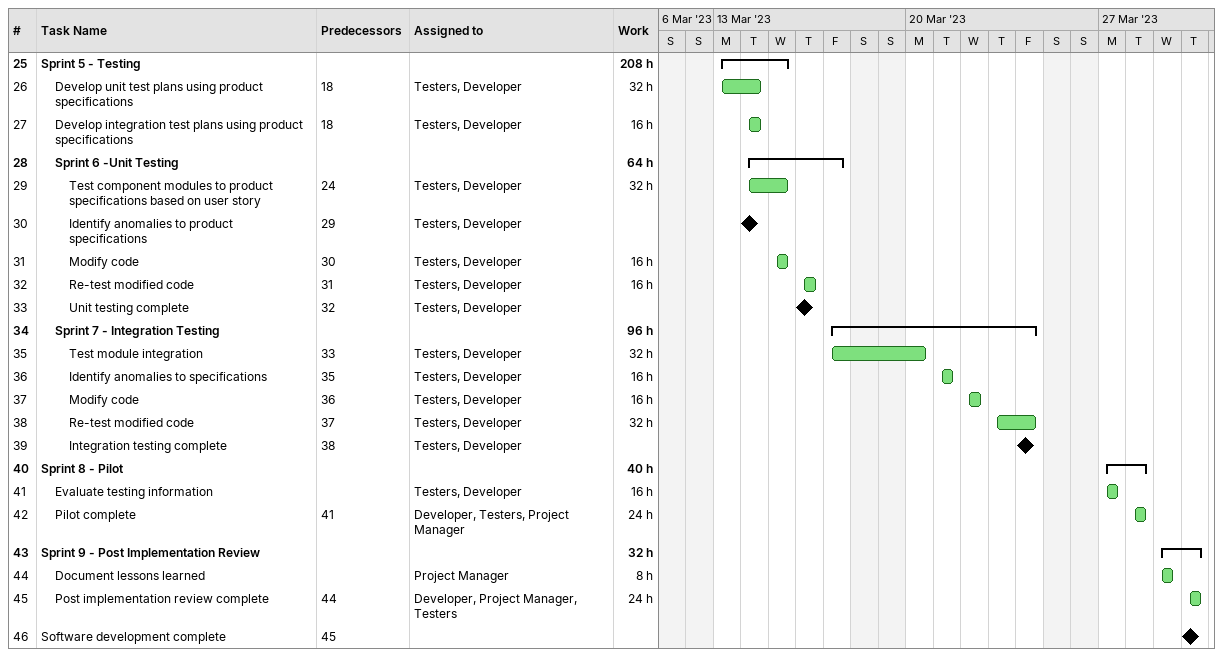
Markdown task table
| ID | Level | Task | Start | Finish | Predecessors | Resources | Work (h) |
|---|---|---|---|---|---|---|---|
| 25 | 1 | **Sprint 5 - Testing** | 2023-03-13 | 2023-03-15 |  |  | 208 |
| 26 | 2 | Develop unit test plans using product specifications | 2023-03-13 | 2023-03-14 | 18 | Testers, Developer | 32 |
| 27 | 2 | Develop integration test plans using product specifications | 2023-03-14 | 2023-03-14 | 18 | Testers, Developer | 16 |
| 28 | 2 | **Sprint 6 -Unit Testing** | 2023-03-14 | 2023-03-17 |  |  | 64 |
| 29 | 3 | Test component modules to product specifications based on user story | 2023-03-14 | 2023-03-15 | 24 | Testers, Developer | 32 |
| 30 | 3 | Identify anomalies to product specifications (milestone) | 2023-03-14 | 2023-03-14 | 29 | Testers, Developer |  |
| 31 | 3 | Modify code | 2023-03-15 | 2023-03-15 | 30 | Testers, Developer | 16 |
| 32 | 3 | Re-test modified code | 2023-03-16 | 2023-03-16 | 31 | Testers, Developer | 16 |
| 33 | 3 | Unit testing complete (milestone) | 2023-03-16 | 2023-03-16 | 32 | Testers, Developer |  |
| 34 | 2 | **Sprint 7 - Integration Testing** | 2023-03-17 | 2023-03-24 |  |  | 96 |
| 35 | 3 | Test module integration | 2023-03-17 | 2023-03-20 | 33 | Testers, Developer | 32 |
| 36 | 3 | Identify anomalies to specifications | 2023-03-21 | 2023-03-21 | 35 | Testers, Developer | 16 |
| 37 | 3 | Modify code | 2023-03-22 | 2023-03-22 | 36 | Testers, Developer | 16 |
| 38 | 3 | Re-test modified code | 2023-03-23 | 2023-03-24 | 37 | Testers, Developer | 32 |
| 39 | 3 | Integration testing complete (milestone) | 2023-03-24 | 2023-03-24 | 38 | Testers, Developer |  |
| 40 | 1 | **Sprint 8 - Pilot** | 2023-03-27 | 2023-03-28 |  |  | 40 |
| 41 | 2 | Evaluate testing information | 2023-03-27 | 2023-03-27 |  | Testers, Developer | 16 |
| 42 | 2 | Pilot complete | 2023-03-28 | 2023-03-28 | 41 | Developer, Testers, Project Manager | 24 |
| 43 | 1 | **Sprint 9 - Post Implementation Review** | 2023-03-29 | 2023-03-30 |  |  | 32 |
| 44 | 2 | Document lessons learned | 2023-03-29 | 2023-03-29 |  | Project Manager | 8 |
| 45 | 2 | Post implementation review complete | 2023-03-30 | 2023-03-30 | 44 | Developer, Project Manager, Testers | 24 |
| 46 | 1 | Software development complete (milestone) | 2023-03-30 | 2023-03-30 | 45 |  |  |
